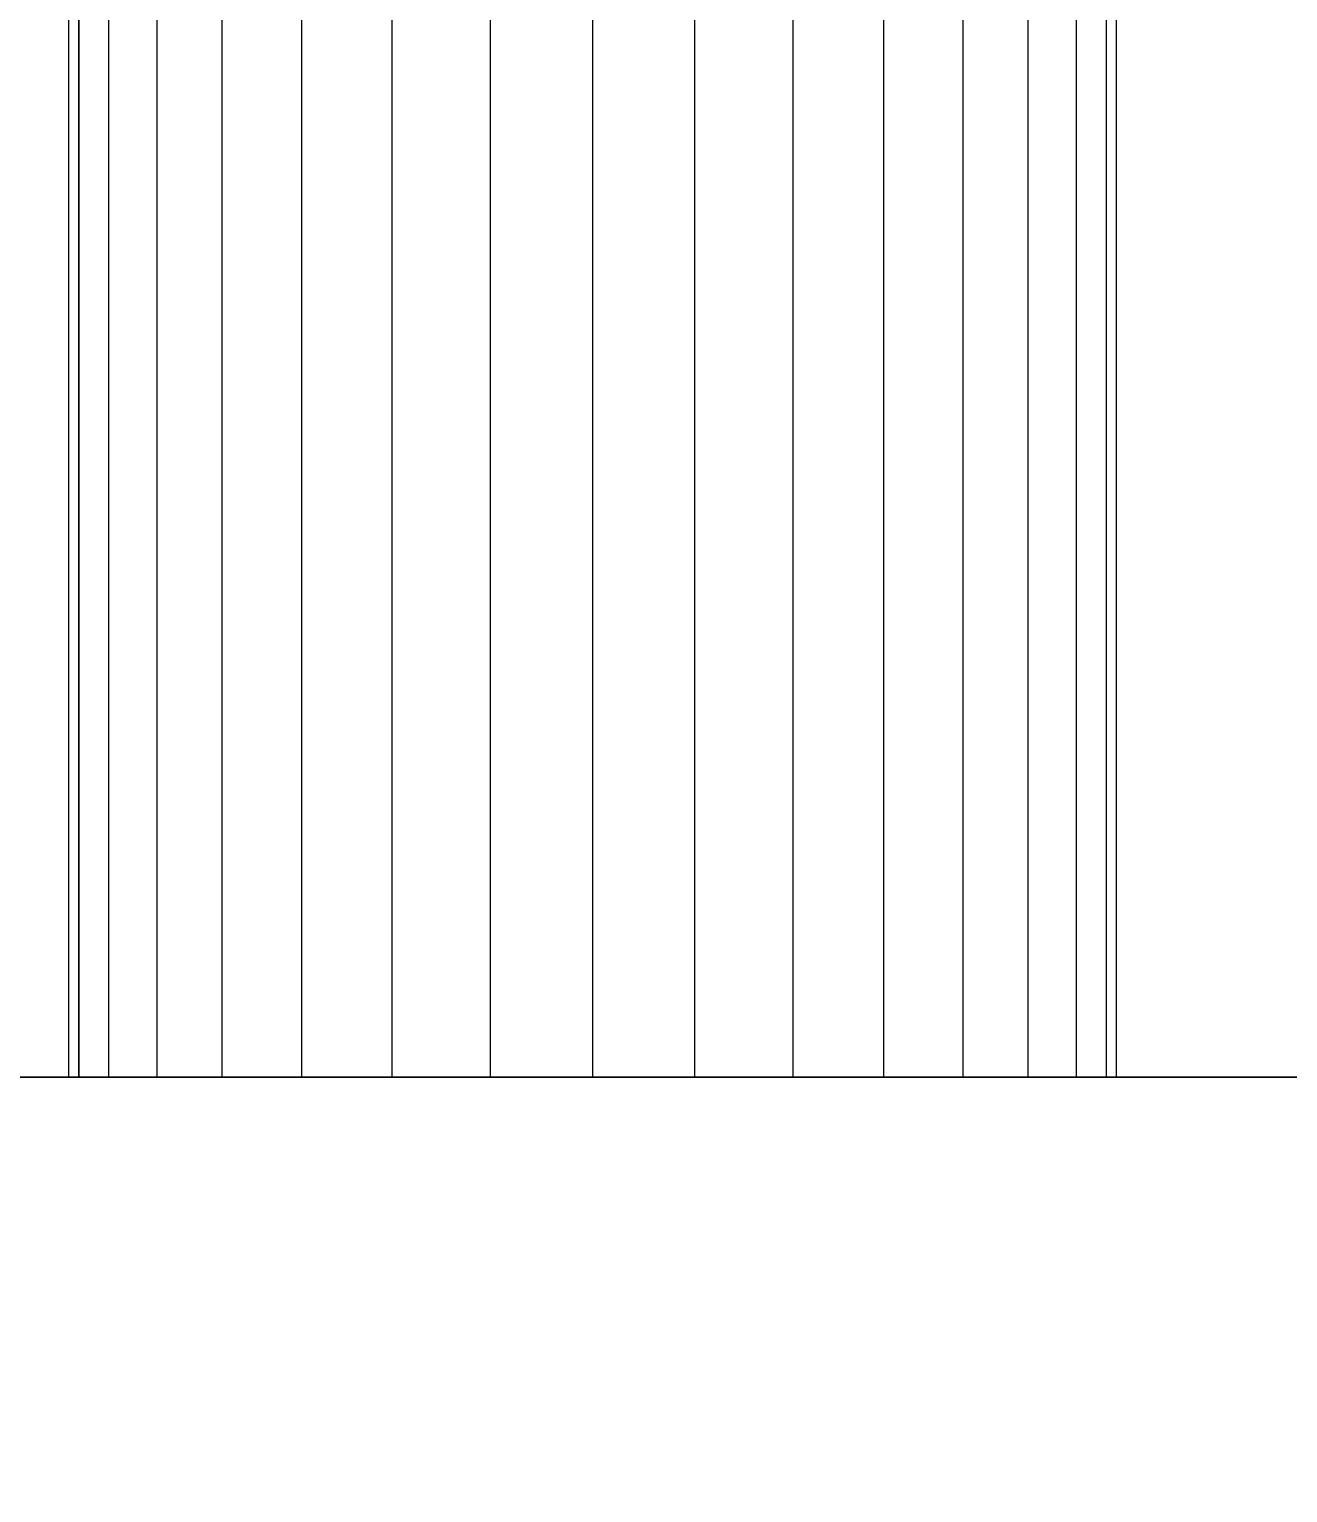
# Model space of a CAD drawing. Header units: millimetres. Extents: x -21672 to 8019, y 3751 to 17279.
# Drawn here: x -12955.1 to -12907.5, y 14411.1 to 14466.3 of the extents above; entities that cross this region are included whole.
import ezdxf

# ---------------------------------------------------------------- set-up
doc = ezdxf.new("R2010")
doc.units = ezdxf.units.MM
for name, color, linetype, lineweight in [('A-ANNO-DIMS', 211, 'Continuous', 9), ('A-ANNO-DIMS-50', 211, 'Continuous', 9), ('A-GENM', 13, 'Continuous', 18)]:
    doc.layers.add(name, color=color, linetype=linetype, lineweight=lineweight)
doc.styles.add('Arial', font='arial.ttf', dxfattribs={"height": 125})
doc.dimstyles.new('Diagonal_-_2_5mm_Arial', dxfattribs={"dimscale": 304.8, "dimtxt": 127.532425, "dimasz": 0.492126, "dimexe": 0.393701, "dimexo": 0.246063, "dimgap": 0.287073, "dimtad": 1, "dimdec": 0, "dimzin": 0, "dimdsep": 46, "dimtxsty": 'Arial', "dimblk1": 'OBLIQUE', "dimblk2": 'OBLIQUE', "dimsah": 1, "dimcen": 0.09, "dimdle": 0.393701, "dimazin": 0, "dimtfac": 1, "dimtdec": 4, "dimtix": 1, "dimtmove": 0, "dimatfit": 3, "dimfxl": 1, "dimtvp": 1, "dimtolj": 1, "dimtzin": 0, "dimarcsym": 2})

# ---------------------------------------------------------------- blocks, each defined once
blk = doc.blocks.new('Nevera de autoservicio single - Nevera de autoservicio single-466915-Level 2')
at = {"layer": 'A-GENM'}
for p, q in [((454.753, 1307.979), (454.753, -1108.896)), ((454.753, -1108.896), (454.753, 1307.979)), ((454.753, -1108.896), (454.753, 1307.979)), ((454.753, -1108.896), (454.753, 1307.979)), ((454.753, -1028.381), (454.753, 977.961)), ((454.753, -205.266), (454.753, -256.711)), ((454.753, -236.924), (255.92, -236.924)), ((454.753, -236.924), (255.92, -236.924)), ((454.753, -236.924), (255.92, -236.924)), ((454.753, -236.924), (255.92, -236.924)), ((454.753, -236.924), (255.92, -236.924)), ((454.753, -236.924), (255.92, -236.924)), ((454.753, -236.924), (255.92, -236.924)), ((454.753, -236.924), (255.92, -236.924)), ((454.753, -236.924), (255.92, -236.924)), ((454.753, -236.924), (255.92, -236.924)), ((454.753, -236.924), (255.92, -236.924)), ((454.753, -236.924), (255.92, -236.924)), ((454.753, -237.273), (454.753, -236.924)), ((454.753, -236.924), (454.753, -237.305)), ((454.753, -237.305), (454.753, -236.924)), ((454.753, -236.924), (454.753, -237.305)), ((454.753, -237.305), (454.753, -236.924)), ((454.753, -236.924), (454.753, -237.305)), ((454.753, -237.305), (454.753, -236.924)), ((454.753, -236.924), (454.753, -237.305)), ((454.753, -237.305), (454.753, -236.924)), ((454.753, -236.924), (454.753, -237.305)), ((454.753, -237.305), (454.753, -236.924)), ((454.753, -236.924), (454.753, -237.305)), ((454.753, -237.305), (454.753, -236.924)), ((454.753, -236.924), (454.753, -237.273)), ((454.753, -237.305), (454.753, -236.924)), ((454.753, -237.305), (454.753, -236.924)), ((454.753, -237.305), (454.753, -236.924)), ((454.753, -237.305), (454.753, -236.924)), ((454.753, -236.924), (454.753, -237.305)), ((454.753, -236.924), (454.753, -237.305)), ((454.753, -236.924), (454.753, -237.305)), ((454.753, -236.924), (454.753, -237.305)), ((454.753, -237.305), (454.753, -236.924)), ((454.753, -236.924), (454.753, -237.305)), ((454.753, -237.305), (255.92, -237.305)), ((454.753, -237.305), (255.92, -237.305)), ((454.753, -237.305), (255.92, -237.305)), ((454.753, -237.305), (255.92, -237.305)), ((454.753, -237.305), (255.92, -237.305)), ((454.753, -237.305), (255.92, -237.305)), ((454.753, -237.305), (255.92, -237.305)), ((454.753, -237.305), (255.92, -237.305)), ((454.753, -237.305), (255.92, -237.305)), ((454.753, -237.305), (255.92, -237.305)), ((454.753, -237.305), (255.92, -237.305)), ((454.753, -237.305), (255.92, -237.305)), ((454.753, -237.305), (255.92, -237.305)), ((454.753, -237.305), (255.92, -237.305)), ((454.753, -237.305), (255.92, -237.305)), ((454.753, -237.305), (255.92, -237.305)), ((454.753, -237.305), (255.92, -237.305)), ((454.753, -237.305), (255.92, -237.305)), ((454.753, -237.305), (255.92, -237.305)), ((454.753, -237.305), (255.92, -237.305)), ((454.753, -237.305), (255.92, -237.305)), ((454.753, -237.305), (255.92, -237.305)), ((454.753, -237.305), (255.92, -237.305)), ((454.753, -237.305), (255.92, -237.305)), ((454.753, -237.273), (454.753, -237.305)), ((454.753, -237.273), (454.753, -237.305)), ((454.753, -238.431), (454.753, -237.305)), ((454.753, -237.305), (454.753, -238.431)), ((454.753, -238.431), (454.753, -237.305)), ((454.753, -237.305), (454.753, -238.431)), ((454.753, -238.431), (454.753, -237.305)), ((454.753, -237.305), (454.753, -238.431)), ((454.753, -238.431), (454.753, -237.305)), ((454.753, -237.305), (454.753, -238.431)), ((454.753, -238.431), (454.753, -237.305)), ((454.753, -237.305), (454.753, -238.431)), ((454.753, -238.431), (454.753, -237.305)), ((454.753, -237.305), (454.753, -238.431)), ((454.753, -238.431), (454.753, -237.305)), ((454.753, -238.431), (454.753, -237.305)), ((454.753, -238.431), (454.753, -237.305)), ((454.753, -238.431), (454.753, -237.305)), ((454.753, -238.431), (454.753, -237.305)), ((454.753, -238.431), (454.753, -237.305)), ((454.753, -238.431), (454.753, -237.305)), ((454.753, -238.431), (454.753, -237.305)), ((454.753, -238.431), (454.753, -237.305)), ((454.753, -238.431), (454.753, -237.305)), ((454.753, -238.431), (454.753, -237.305)), ((454.753, -238.431), (454.753, -237.305)), ((454.753, -238.431), (255.92, -238.431)), ((454.753, -238.431), (255.92, -238.431)), ((454.753, -238.431), (255.92, -238.431)), ((454.753, -238.431), (255.92, -238.431)), ((454.753, -238.431), (255.92, -238.431)), ((454.753, -238.431), (255.92, -238.431)), ((454.753, -238.431), (255.92, -238.431)), ((454.753, -238.431), (255.92, -238.431)), ((454.753, -238.431), (255.92, -238.431)), ((454.753, -238.431), (255.92, -238.431)), ((454.753, -238.431), (255.92, -238.431)), ((454.753, -238.431), (255.92, -238.431)), ((454.753, -238.431), (255.92, -238.431)), ((454.753, -238.431), (255.92, -238.431)), ((454.753, -238.431), (255.92, -238.431)), ((454.753, -238.431), (255.92, -238.431)), ((454.753, -238.431), (255.92, -238.431)), ((454.753, -238.431), (255.92, -238.431)), ((454.753, -238.431), (255.92, -238.431)), ((454.753, -238.431), (255.92, -238.431)), ((454.753, -238.431), (255.92, -238.431)), ((454.753, -238.431), (255.92, -238.431)), ((454.753, -238.431), (255.92, -238.431)), ((454.753, -238.431), (255.92, -238.431)), ((454.753, -240.259), (454.753, -238.431)), ((454.753, -238.431), (454.753, -240.259)), ((454.753, -240.259), (454.753, -238.431)), ((454.753, -238.431), (454.753, -240.259)), ((454.753, -240.259), (454.753, -238.431)), ((454.753, -238.431), (454.753, -240.259)), ((454.753, -240.259), (454.753, -238.431)), ((454.753, -238.431), (454.753, -240.259)), ((454.753, -240.259), (454.753, -238.431)), ((454.753, -238.431), (454.753, -240.259)), ((454.753, -240.259), (454.753, -238.431)), ((454.753, -238.431), (454.753, -240.259)), ((454.753, -240.259), (454.753, -238.431)), ((454.753, -240.259), (454.753, -238.431)), ((454.753, -240.259), (454.753, -238.431)), ((454.753, -240.259), (454.753, -238.431)), ((454.753, -240.259), (454.753, -238.431)), ((454.753, -240.259), (454.753, -238.431)), ((454.753, -240.259), (454.753, -238.431)), ((454.753, -240.259), (454.753, -238.431)), ((454.753, -240.259), (454.753, -238.431)), ((454.753, -240.259), (454.753, -238.431)), ((454.753, -240.259), (454.753, -238.431)), ((454.753, -240.259), (454.753, -238.431)), ((454.753, -240.259), (255.92, -240.259)), ((454.753, -240.259), (255.92, -240.259)), ((454.753, -240.259), (255.92, -240.259)), ((454.753, -240.259), (255.92, -240.259)), ((454.753, -240.259), (255.92, -240.259)), ((454.753, -240.259), (255.92, -240.259)), ((454.753, -240.259), (255.92, -240.259)), ((454.753, -240.259), (255.92, -240.259)), ((454.753, -240.259), (255.92, -240.259)), ((454.753, -240.259), (255.92, -240.259)), ((454.753, -240.259), (255.92, -240.259)), ((454.753, -240.259), (255.92, -240.259)), ((454.753, -240.259), (255.92, -240.259)), ((454.753, -240.259), (255.92, -240.259)), ((454.753, -240.259), (255.92, -240.259)), ((454.753, -240.259), (255.92, -240.259)), ((454.753, -240.259), (255.92, -240.259)), ((454.753, -240.259), (255.92, -240.259)), ((454.753, -240.259), (255.92, -240.259)), ((454.753, -240.259), (255.92, -240.259)), ((454.753, -240.259), (255.92, -240.259)), ((454.753, -240.259), (255.92, -240.259)), ((454.753, -240.259), (255.92, -240.259)), ((454.753, -240.259), (255.92, -240.259)), ((454.753, -242.72), (454.753, -240.259)), ((454.753, -240.259), (454.753, -242.72)), ((454.753, -242.72), (454.753, -240.259)), ((454.753, -240.259), (454.753, -242.72)), ((454.753, -242.72), (454.753, -240.259)), ((454.753, -240.259), (454.753, -242.72)), ((454.753, -242.72), (454.753, -240.259)), ((454.753, -240.259), (454.753, -242.72)), ((454.753, -242.72), (454.753, -240.259)), ((454.753, -240.259), (454.753, -242.72)), ((454.753, -242.72), (454.753, -240.259)), ((454.753, -240.259), (454.753, -242.72)), ((454.753, -242.72), (454.753, -240.259)), ((454.753, -242.72), (454.753, -240.259)), ((454.753, -242.72), (454.753, -240.259)), ((454.753, -242.72), (454.753, -240.259)), ((454.753, -242.72), (454.753, -240.259)), ((454.753, -242.72), (454.753, -240.259)), ((454.753, -242.72), (454.753, -240.259)), ((454.753, -242.72), (454.753, -240.259)), ((454.753, -242.72), (454.753, -240.259)), ((454.753, -242.72), (454.753, -240.259)), ((454.753, -242.72), (454.753, -240.259)), ((454.753, -242.72), (454.753, -240.259)), ((454.753, -242.72), (255.92, -242.72)), ((454.753, -242.72), (255.92, -242.72)), ((454.753, -242.72), (255.92, -242.72)), ((454.753, -242.72), (255.92, -242.72)), ((454.753, -242.72), (255.92, -242.72)), ((454.753, -242.72), (255.92, -242.72)), ((454.753, -242.72), (255.92, -242.72)), ((454.753, -242.72), (255.92, -242.72)), ((454.753, -242.72), (255.92, -242.72)), ((454.753, -242.72), (255.92, -242.72)), ((454.753, -242.72), (255.92, -242.72)), ((454.753, -242.72), (255.92, -242.72)), ((454.753, -242.72), (255.92, -242.72)), ((454.753, -242.72), (255.92, -242.72)), ((454.753, -242.72), (255.92, -242.72)), ((454.753, -242.72), (255.92, -242.72)), ((454.753, -242.72), (255.92, -242.72)), ((454.753, -242.72), (255.92, -242.72)), ((454.753, -242.72), (255.92, -242.72)), ((454.753, -242.72), (255.92, -242.72)), ((454.753, -242.72), (255.92, -242.72)), ((454.753, -242.72), (255.92, -242.72)), ((454.753, -242.72), (255.92, -242.72)), ((454.753, -242.72), (255.92, -242.72)), ((454.753, -245.718), (454.753, -242.72)), ((454.753, -242.72), (454.753, -245.718)), ((454.753, -245.718), (454.753, -242.72)), ((454.753, -242.72), (454.753, -245.718)), ((454.753, -245.718), (454.753, -242.72)), ((454.753, -242.72), (454.753, -245.718)), ((454.753, -245.718), (454.753, -242.72)), ((454.753, -242.72), (454.753, -245.718)), ((454.753, -245.718), (454.753, -242.72)), ((454.753, -242.72), (454.753, -245.718)), ((454.753, -245.718), (454.753, -242.72)), ((454.753, -242.72), (454.753, -245.718)), ((454.753, -245.718), (454.753, -242.72)), ((454.753, -245.718), (454.753, -242.72)), ((454.753, -245.718), (454.753, -242.72)), ((454.753, -245.718), (454.753, -242.72)), ((454.753, -245.718), (454.753, -242.72)), ((454.753, -245.718), (454.753, -242.72)), ((454.753, -245.718), (454.753, -242.72)), ((454.753, -245.718), (454.753, -242.72)), ((454.753, -245.718), (454.753, -242.72)), ((454.753, -245.718), (454.753, -242.72)), ((454.753, -245.718), (454.753, -242.72)), ((454.753, -245.718), (454.753, -242.72)), ((454.753, -245.718), (255.92, -245.718)), ((454.753, -245.718), (255.92, -245.718)), ((454.753, -245.718), (255.92, -245.718)), ((454.753, -245.718), (255.92, -245.718)), ((454.753, -245.718), (255.92, -245.718)), ((454.753, -245.718), (255.92, -245.718)), ((454.753, -245.718), (255.92, -245.718)), ((454.753, -245.718), (255.92, -245.718)), ((454.753, -245.718), (255.92, -245.718)), ((454.753, -245.718), (255.92, -245.718)), ((454.753, -245.718), (255.92, -245.718)), ((454.753, -245.718), (255.92, -245.718)), ((454.753, -245.718), (255.92, -245.718)), ((454.753, -245.718), (255.92, -245.718)), ((454.753, -245.718), (255.92, -245.718)), ((454.753, -245.718), (255.92, -245.718)), ((454.753, -245.718), (255.92, -245.718)), ((454.753, -245.718), (255.92, -245.718)), ((454.753, -245.718), (255.92, -245.718)), ((454.753, -245.718), (255.92, -245.718)), ((454.753, -245.718), (255.92, -245.718)), ((454.753, -245.718), (255.92, -245.718)), ((454.753, -245.718), (255.92, -245.718)), ((454.753, -245.718), (255.92, -245.718)), ((454.753, -249.139), (454.753, -245.718)), ((454.753, -245.718), (454.753, -249.139)), ((454.753, -249.139), (454.753, -245.718)), ((454.753, -245.718), (454.753, -249.139)), ((454.753, -249.139), (454.753, -245.718)), ((454.753, -245.718), (454.753, -249.139)), ((454.753, -249.139), (454.753, -245.718)), ((454.753, -245.718), (454.753, -249.139)), ((454.753, -249.139), (454.753, -245.718)), ((454.753, -245.718), (454.753, -249.139)), ((454.753, -249.139), (454.753, -245.718)), ((454.753, -245.718), (454.753, -249.139)), ((454.753, -249.139), (454.753, -245.718)), ((454.753, -249.139), (454.753, -245.718)), ((454.753, -249.139), (454.753, -245.718)), ((454.753, -249.139), (454.753, -245.718)), ((454.753, -249.139), (454.753, -245.718)), ((454.753, -249.139), (454.753, -245.718)), ((454.753, -249.139), (454.753, -245.718)), ((454.753, -249.139), (454.753, -245.718)), ((454.753, -249.139), (454.753, -245.718)), ((454.753, -249.139), (454.753, -245.718)), ((454.753, -249.139), (454.753, -245.718)), ((454.753, -249.139), (454.753, -245.718)), ((454.753, -249.139), (255.92, -249.139)), ((454.753, -249.139), (255.92, -249.139)), ((454.753, -249.139), (255.92, -249.139)), ((454.753, -249.139), (255.92, -249.139)), ((454.753, -249.139), (255.92, -249.139)), ((454.753, -249.139), (255.92, -249.139)), ((454.753, -249.139), (255.92, -249.139)), ((454.753, -249.139), (255.92, -249.139)), ((454.753, -249.139), (255.92, -249.139)), ((454.753, -249.139), (255.92, -249.139)), ((454.753, -249.139), (255.92, -249.139)), ((454.753, -249.139), (255.92, -249.139)), ((454.753, -249.139), (255.92, -249.139)), ((454.753, -249.139), (255.92, -249.139)), ((454.753, -249.139), (255.92, -249.139)), ((454.753, -249.139), (255.92, -249.139)), ((454.753, -249.139), (255.92, -249.139)), ((454.753, -249.139), (255.92, -249.139)), ((454.753, -249.139), (255.92, -249.139)), ((454.753, -249.139), (255.92, -249.139)), ((454.753, -249.139), (255.92, -249.139)), ((454.753, -249.139), (255.92, -249.139)), ((454.753, -249.139), (255.92, -249.139)), ((454.753, -249.139), (255.92, -249.139)), ((454.753, -252.851), (454.753, -249.139)), ((454.753, -249.139), (454.753, -252.851)), ((454.753, -252.851), (454.753, -249.139)), ((454.753, -249.139), (454.753, -252.851)), ((454.753, -252.851), (454.753, -249.139)), ((454.753, -249.139), (454.753, -252.851)), ((454.753, -252.851), (454.753, -249.139)), ((454.753, -249.139), (454.753, -252.851)), ((454.753, -252.851), (454.753, -249.139)), ((454.753, -249.139), (454.753, -252.851)), ((454.753, -252.851), (454.753, -249.139)), ((454.753, -249.139), (454.753, -252.851)), ((454.753, -252.851), (454.753, -249.139)), ((454.753, -252.851), (454.753, -249.139)), ((454.753, -252.851), (454.753, -249.139)), ((454.753, -252.851), (454.753, -249.139)), ((454.753, -252.851), (454.753, -249.139)), ((454.753, -252.851), (454.753, -249.139)), ((454.753, -252.851), (454.753, -249.139)), ((454.753, -252.851), (454.753, -249.139)), ((454.753, -252.851), (454.753, -249.139)), ((454.753, -252.851), (454.753, -249.139)), ((454.753, -252.851), (454.753, -249.139)), ((454.753, -252.851), (454.753, -249.139)), ((454.753, -252.851), (255.92, -252.851)), ((454.753, -252.851), (255.92, -252.851)), ((454.753, -252.851), (255.92, -252.851)), ((454.753, -252.851), (255.92, -252.851)), ((454.753, -252.851), (255.92, -252.851)), ((454.753, -252.851), (255.92, -252.851)), ((454.753, -252.851), (255.92, -252.851)), ((454.753, -252.851), (255.92, -252.851)), ((454.753, -252.851), (255.92, -252.851)), ((454.753, -252.851), (255.92, -252.851)), ((454.753, -252.851), (255.92, -252.851)), ((454.753, -252.851), (255.92, -252.851)), ((454.753, -252.851), (255.92, -252.851)), ((454.753, -252.851), (255.92, -252.851)), ((454.753, -252.851), (255.92, -252.851)), ((454.753, -252.851), (255.92, -252.851)), ((454.753, -252.851), (255.92, -252.851)), ((454.753, -252.851), (255.92, -252.851)), ((454.753, -252.851), (255.92, -252.851)), ((454.753, -252.851), (255.92, -252.851)), ((454.753, -252.851), (255.92, -252.851)), ((454.753, -252.851), (255.92, -252.851)), ((454.753, -252.851), (255.92, -252.851)), ((454.753, -252.851), (255.92, -252.851)), ((454.753, -256.711), (454.753, -252.851)), ((454.753, -252.851), (454.753, -256.711)), ((454.753, -256.711), (454.753, -252.851)), ((454.753, -252.851), (454.753, -256.711)), ((454.753, -256.711), (454.753, -252.851)), ((454.753, -252.851), (454.753, -256.711)), ((454.753, -256.711), (454.753, -252.851)), ((454.753, -252.851), (454.753, -256.711)), ((454.753, -256.711), (454.753, -252.851)), ((454.753, -252.851), (454.753, -256.711)), ((454.753, -256.711), (454.753, -252.851)), ((454.753, -252.851), (454.753, -256.711)), ((454.753, -256.711), (454.753, -252.851)), ((454.753, -256.711), (454.753, -252.851)), ((454.753, -256.711), (454.753, -252.851)), ((454.753, -256.711), (454.753, -252.851)), ((454.753, -256.711), (454.753, -252.851)), ((454.753, -256.711), (454.753, -252.851)), ((454.753, -256.711), (454.753, -252.851)), ((454.753, -256.711), (454.753, -252.851)), ((454.753, -256.711), (454.753, -252.851)), ((454.753, -256.711), (454.753, -252.851)), ((454.753, -256.711), (454.753, -252.851)), ((454.753, -256.711), (454.753, -252.851)), ((454.753, -256.711), (255.92, -256.711)), ((454.753, -256.711), (255.92, -256.711)), ((454.753, -256.711), (255.92, -256.711)), ((454.753, -256.711), (255.92, -256.711)), ((454.753, -256.711), (255.92, -256.711)), ((454.753, -256.711), (255.92, -256.711)), ((454.753, -256.711), (255.92, -256.711)), ((454.753, -256.711), (255.92, -256.711)), ((454.753, -256.711), (255.92, -256.711)), ((454.753, -256.711), (255.92, -256.711)), ((454.753, -256.711), (255.92, -256.711)), ((454.753, -256.711), (255.92, -256.711)), ((454.753, -256.711), (255.92, -256.711)), ((454.753, -256.711), (255.92, -256.711)), ((454.753, -256.711), (255.92, -256.711)), ((454.753, -256.711), (255.92, -256.711)), ((454.753, -256.711), (255.92, -256.711)), ((454.753, -256.711), (255.92, -256.711)), ((454.753, -256.711), (255.92, -256.711)), ((454.753, -256.711), (255.92, -256.711)), ((454.753, -256.711), (255.92, -256.711)), ((454.753, -256.711), (255.92, -256.711)), ((454.753, -256.711), (255.92, -256.711)), ((454.753, -256.711), (255.92, -256.711)), ((454.753, -260.571), (454.753, -256.711)), ((454.753, -256.711), (454.753, -260.571)), ((454.753, -260.571), (454.753, -256.711)), ((454.753, -256.711), (454.753, -260.571)), ((454.753, -260.571), (454.753, -256.711)), ((454.753, -256.711), (454.753, -260.571)), ((454.753, -260.571), (454.753, -256.711)), ((454.753, -256.711), (454.753, -260.571)), ((454.753, -260.571), (454.753, -256.711)), ((454.753, -256.711), (454.753, -260.571)), ((454.753, -260.571), (454.753, -256.711)), ((454.753, -256.711), (454.753, -260.571)), ((454.753, -308.155), (454.753, -256.711)), ((454.753, -256.711), (454.753, -260.571)), ((454.753, -256.711), (454.753, -260.571)), ((454.753, -256.711), (454.753, -260.571)), ((454.753, -256.711), (454.753, -260.571)), ((454.753, -260.571), (454.753, -256.711)), ((454.753, -260.571), (454.753, -256.711)), ((454.753, -256.711), (454.753, -260.571)), ((454.753, -256.711), (454.753, -260.571)), ((454.753, -256.711), (454.753, -260.571)), ((454.753, -256.711), (454.753, -260.571)), ((454.753, -256.711), (454.753, -260.571)), ((454.753, -256.711), (454.753, -260.571)), ((454.753, -260.571), (255.92, -260.571)), ((454.753, -260.571), (255.92, -260.571)), ((454.753, -260.571), (255.92, -260.571)), ((454.753, -260.571), (255.92, -260.571)), ((454.753, -260.571), (255.92, -260.571)), ((454.753, -260.571), (255.92, -260.571)), ((454.753, -260.571), (255.92, -260.571)), ((454.753, -260.571), (255.92, -260.571)), ((454.753, -260.571), (255.92, -260.571)), ((454.753, -260.571), (255.92, -260.571)), ((454.753, -260.571), (255.92, -260.571)), ((454.753, -260.571), (255.92, -260.571)), ((454.753, -260.571), (255.92, -260.571)), ((454.753, -260.571), (255.92, -260.571)), ((454.753, -260.571), (255.92, -260.571)), ((454.753, -260.571), (255.92, -260.571)), ((454.753, -260.571), (255.92, -260.571)), ((454.753, -260.571), (255.92, -260.571)), ((454.753, -260.571), (255.92, -260.571)), ((454.753, -260.571), (255.92, -260.571)), ((454.753, -260.571), (255.92, -260.571)), ((454.753, -260.571), (255.92, -260.571)), ((454.753, -260.571), (255.92, -260.571)), ((454.753, -260.571), (255.92, -260.571)), ((454.753, -264.283), (454.753, -260.571)), ((454.753, -260.571), (454.753, -264.283)), ((454.753, -264.283), (454.753, -260.571)), ((454.753, -260.571), (454.753, -264.283)), ((454.753, -264.283), (454.753, -260.571)), ((454.753, -260.571), (454.753, -264.283)), ((454.753, -264.283), (454.753, -260.571)), ((454.753, -260.571), (454.753, -264.283)), ((454.753, -264.283), (454.753, -260.571)), ((454.753, -260.571), (454.753, -264.283)), ((454.753, -264.283), (454.753, -260.571)), ((454.753, -260.571), (454.753, -264.283)), ((454.753, -260.571), (454.753, -264.283)), ((454.753, -260.571), (454.753, -264.283)), ((454.753, -260.571), (454.753, -264.283)), ((454.753, -260.571), (454.753, -264.283)), ((454.753, -260.571), (454.753, -264.283)), ((454.753, -260.571), (454.753, -264.283)), ((454.753, -260.571), (454.753, -264.283)), ((454.753, -260.571), (454.753, -264.283)), ((454.753, -260.571), (454.753, -264.283)), ((454.753, -260.571), (454.753, -264.283)), ((454.753, -260.571), (454.753, -264.283)), ((454.753, -260.571), (454.753, -264.283)), ((454.753, -264.283), (255.92, -264.283)), ((454.753, -264.283), (255.92, -264.283)), ((454.753, -264.283), (255.92, -264.283)), ((454.753, -264.283), (255.92, -264.283)), ((454.753, -264.283), (255.92, -264.283)), ((454.753, -264.283), (255.92, -264.283)), ((454.753, -264.283), (255.92, -264.283)), ((454.753, -264.283), (255.92, -264.283)), ((454.753, -264.283), (255.92, -264.283)), ((454.753, -264.283), (255.92, -264.283)), ((454.753, -264.283), (255.92, -264.283)), ((454.753, -264.283), (255.92, -264.283)), ((454.753, -264.283), (255.92, -264.283)), ((454.753, -264.283), (255.92, -264.283)), ((454.753, -264.283), (255.92, -264.283)), ((454.753, -264.283), (255.92, -264.283)), ((454.753, -264.283), (255.92, -264.283)), ((454.753, -264.283), (255.92, -264.283)), ((454.753, -264.283), (255.92, -264.283)), ((454.753, -264.283), (255.92, -264.283)), ((454.753, -264.283), (255.92, -264.283)), ((454.753, -264.283), (255.92, -264.283)), ((454.753, -264.283), (255.92, -264.283)), ((454.753, -264.283), (255.92, -264.283)), ((454.753, -267.703), (454.753, -264.283)), ((454.753, -264.283), (454.753, -267.703)), ((454.753, -267.703), (454.753, -264.283)), ((454.753, -264.283), (454.753, -267.703)), ((454.753, -267.703), (454.753, -264.283)), ((454.753, -264.283), (454.753, -267.703)), ((454.753, -267.703), (454.753, -264.283)), ((454.753, -264.283), (454.753, -267.703)), ((454.753, -267.703), (454.753, -264.283)), ((454.753, -264.283), (454.753, -267.703)), ((454.753, -267.703), (454.753, -264.283)), ((454.753, -264.283), (454.753, -267.703)), ((454.753, -264.283), (454.753, -267.703)), ((454.753, -264.283), (454.753, -267.703)), ((454.753, -264.283), (454.753, -267.703)), ((454.753, -264.283), (454.753, -267.703)), ((454.753, -264.283), (454.753, -267.703)), ((454.753, -264.283), (454.753, -267.703)), ((454.753, -264.283), (454.753, -267.703)), ((454.753, -264.283), (454.753, -267.703)), ((454.753, -264.283), (454.753, -267.703)), ((454.753, -264.283), (454.753, -267.703)), ((454.753, -264.283), (454.753, -267.703)), ((454.753, -264.283), (454.753, -267.703)), ((454.753, -267.703), (255.92, -267.703)), ((454.753, -267.703), (255.92, -267.703)), ((454.753, -267.703), (255.92, -267.703)), ((454.753, -267.703), (255.92, -267.703)), ((454.753, -267.703), (255.92, -267.703)), ((454.753, -267.703), (255.92, -267.703)), ((454.753, -267.703), (255.92, -267.703)), ((454.753, -267.703), (255.92, -267.703)), ((454.753, -267.703), (255.92, -267.703)), ((454.753, -267.703), (255.92, -267.703)), ((454.753, -267.703), (255.92, -267.703)), ((454.753, -267.703), (255.92, -267.703)), ((454.753, -267.703), (255.92, -267.703)), ((454.753, -267.703), (255.92, -267.703)), ((454.753, -267.703), (255.92, -267.703)), ((454.753, -267.703), (255.92, -267.703)), ((454.753, -267.703), (255.92, -267.703)), ((454.753, -267.703), (255.92, -267.703)), ((454.753, -267.703), (255.92, -267.703)), ((454.753, -267.703), (255.92, -267.703)), ((454.753, -267.703), (255.92, -267.703)), ((454.753, -267.703), (255.92, -267.703)), ((454.753, -267.703), (255.92, -267.703)), ((454.753, -267.703), (255.92, -267.703)), ((454.753, -270.702), (454.753, -267.703)), ((454.753, -267.703), (454.753, -270.702)), ((454.753, -270.702), (454.753, -267.703)), ((454.753, -267.703), (454.753, -270.702)), ((454.753, -270.702), (454.753, -267.703)), ((454.753, -267.703), (454.753, -270.702)), ((454.753, -270.702), (454.753, -267.703)), ((454.753, -267.703), (454.753, -270.702)), ((454.753, -270.702), (454.753, -267.703)), ((454.753, -267.703), (454.753, -270.702)), ((454.753, -270.702), (454.753, -267.703)), ((454.753, -267.703), (454.753, -270.702)), ((454.753, -267.703), (454.753, -270.702)), ((454.753, -267.703), (454.753, -270.702)), ((454.753, -267.703), (454.753, -270.702)), ((454.753, -267.703), (454.753, -270.702)), ((454.753, -267.703), (454.753, -270.702)), ((454.753, -267.703), (454.753, -270.702)), ((454.753, -267.703), (454.753, -270.702)), ((454.753, -267.703), (454.753, -270.702)), ((454.753, -267.703), (454.753, -270.702)), ((454.753, -267.703), (454.753, -270.702)), ((454.753, -267.703), (454.753, -270.702)), ((454.753, -267.703), (454.753, -270.702)), ((454.753, -270.702), (255.92, -270.702)), ((454.753, -270.702), (255.92, -270.702)), ((454.753, -270.702), (255.92, -270.702)), ((454.753, -270.702), (255.92, -270.702)), ((454.753, -270.702), (255.92, -270.702)), ((454.753, -270.702), (255.92, -270.702)), ((454.753, -270.702), (255.92, -270.702)), ((454.753, -270.702), (255.92, -270.702)), ((454.753, -270.702), (255.92, -270.702)), ((454.753, -270.702), (255.92, -270.702)), ((454.753, -270.702), (255.92, -270.702)), ((454.753, -270.702), (255.92, -270.702)), ((454.753, -270.702), (255.92, -270.702)), ((454.753, -270.702), (255.92, -270.702)), ((454.753, -270.702), (255.92, -270.702)), ((454.753, -270.702), (255.92, -270.702)), ((454.753, -270.702), (255.92, -270.702)), ((454.753, -270.702), (255.92, -270.702)), ((454.753, -270.702), (255.92, -270.702)), ((454.753, -270.702), (255.92, -270.702)), ((454.753, -270.702), (255.92, -270.702)), ((454.753, -270.702), (255.92, -270.702)), ((454.753, -270.702), (255.92, -270.702)), ((454.753, -270.702), (255.92, -270.702)), ((454.753, -273.163), (454.753, -270.702)), ((454.753, -270.702), (454.753, -273.163)), ((454.753, -273.163), (454.753, -270.702)), ((454.753, -270.702), (454.753, -273.163)), ((454.753, -273.163), (454.753, -270.702)), ((454.753, -270.702), (454.753, -273.163)), ((454.753, -273.163), (454.753, -270.702)), ((454.753, -270.702), (454.753, -273.163)), ((454.753, -273.163), (454.753, -270.702)), ((454.753, -270.702), (454.753, -273.163)), ((454.753, -273.163), (454.753, -270.702)), ((454.753, -270.702), (454.753, -273.163)), ((454.753, -270.702), (454.753, -273.163)), ((454.753, -270.702), (454.753, -273.163)), ((454.753, -270.702), (454.753, -273.163)), ((454.753, -270.702), (454.753, -273.163)), ((454.753, -270.702), (454.753, -273.163)), ((454.753, -270.702), (454.753, -273.163)), ((454.753, -270.702), (454.753, -273.163)), ((454.753, -270.702), (454.753, -273.163)), ((454.753, -270.702), (454.753, -273.163)), ((454.753, -270.702), (454.753, -273.163)), ((454.753, -270.702), (454.753, -273.163)), ((454.753, -270.702), (454.753, -273.163)), ((454.753, -273.163), (255.92, -273.163)), ((454.753, -273.163), (255.92, -273.163)), ((454.753, -273.163), (255.92, -273.163)), ((454.753, -273.163), (255.92, -273.163)), ((454.753, -273.163), (255.92, -273.163)), ((454.753, -273.163), (255.92, -273.163)), ((454.753, -273.163), (255.92, -273.163)), ((454.753, -273.163), (255.92, -273.163)), ((454.753, -273.163), (255.92, -273.163)), ((454.753, -273.163), (255.92, -273.163)), ((454.753, -273.163), (255.92, -273.163)), ((454.753, -273.163), (255.92, -273.163)), ((454.753, -273.163), (255.92, -273.163)), ((454.753, -273.163), (255.92, -273.163)), ((454.753, -273.163), (255.92, -273.163)), ((454.753, -273.163), (255.92, -273.163)), ((454.753, -273.163), (255.92, -273.163)), ((454.753, -273.163), (255.92, -273.163)), ((454.753, -273.163), (255.92, -273.163)), ((454.753, -273.163), (255.92, -273.163)), ((454.753, -273.163), (255.92, -273.163)), ((454.753, -273.163), (255.92, -273.163)), ((454.753, -273.163), (255.92, -273.163)), ((454.753, -273.163), (255.92, -273.163)), ((454.753, -274.991), (454.753, -273.163)), ((454.753, -273.163), (454.753, -274.991)), ((454.753, -274.991), (454.753, -273.163)), ((454.753, -273.163), (454.753, -274.991)), ((454.753, -274.991), (454.753, -273.163)), ((454.753, -273.163), (454.753, -274.991)), ((454.753, -274.991), (454.753, -273.163)), ((454.753, -273.163), (454.753, -274.991)), ((454.753, -274.991), (454.753, -273.163)), ((454.753, -273.163), (454.753, -274.991)), ((454.753, -274.991), (454.753, -273.163)), ((454.753, -273.163), (454.753, -274.991)), ((454.753, -273.163), (454.753, -274.991)), ((454.753, -273.163), (454.753, -274.991)), ((454.753, -273.163), (454.753, -274.991)), ((454.753, -273.163), (454.753, -274.991)), ((454.753, -273.163), (454.753, -274.991)), ((454.753, -273.163), (454.753, -274.991)), ((454.753, -273.163), (454.753, -274.991)), ((454.753, -273.163), (454.753, -274.991)), ((454.753, -273.163), (454.753, -274.991)), ((454.753, -273.163), (454.753, -274.991)), ((454.753, -273.163), (454.753, -274.991)), ((454.753, -273.163), (454.753, -274.991)), ((454.753, -274.991), (255.92, -274.991)), ((454.753, -274.991), (255.92, -274.991)), ((454.753, -274.991), (255.92, -274.991)), ((454.753, -274.991), (255.92, -274.991)), ((454.753, -274.991), (255.92, -274.991)), ((454.753, -274.991), (255.92, -274.991)), ((454.753, -274.991), (255.92, -274.991)), ((454.753, -274.991), (255.92, -274.991)), ((454.753, -274.991), (255.92, -274.991)), ((454.753, -274.991), (255.92, -274.991)), ((454.753, -274.991), (255.92, -274.991)), ((454.753, -274.991), (255.92, -274.991)), ((454.753, -274.991), (255.92, -274.991)), ((454.753, -274.991), (255.92, -274.991)), ((454.753, -274.991), (255.92, -274.991)), ((454.753, -274.991), (255.92, -274.991)), ((454.753, -274.991), (255.92, -274.991)), ((454.753, -274.991), (255.92, -274.991)), ((454.753, -274.991), (255.92, -274.991)), ((454.753, -274.991), (255.92, -274.991)), ((454.753, -274.991), (255.92, -274.991)), ((454.753, -274.991), (255.92, -274.991)), ((454.753, -274.991), (255.92, -274.991)), ((454.753, -274.991), (255.92, -274.991)), ((454.753, -276.118), (454.753, -274.991)), ((454.753, -274.991), (454.753, -276.118)), ((454.753, -276.118), (454.753, -274.991)), ((454.753, -274.991), (454.753, -276.118)), ((454.753, -276.118), (454.753, -274.991)), ((454.753, -274.991), (454.753, -276.118)), ((454.753, -276.118), (454.753, -274.991)), ((454.753, -274.991), (454.753, -276.118)), ((454.753, -276.118), (454.753, -274.991)), ((454.753, -274.991), (454.753, -276.118)), ((454.753, -276.118), (454.753, -274.991)), ((454.753, -274.991), (454.753, -276.118)), ((454.753, -274.991), (454.753, -276.118)), ((454.753, -274.991), (454.753, -276.118)), ((454.753, -274.991), (454.753, -276.118)), ((454.753, -274.991), (454.753, -276.118)), ((454.753, -274.991), (454.753, -276.118)), ((454.753, -274.991), (454.753, -276.118)), ((454.753, -274.991), (454.753, -276.118)), ((454.753, -274.991), (454.753, -276.118)), ((454.753, -274.991), (454.753, -276.118)), ((454.753, -274.991), (454.753, -276.118)), ((454.753, -274.991), (454.753, -276.118)), ((454.753, -274.991), (454.753, -276.118)), ((454.753, -276.118), (255.92, -276.118)), ((255.92, -276.118), (454.753, -276.118)), ((454.753, -276.118), (255.92, -276.118)), ((454.753, -276.118), (255.92, -276.118)), ((454.753, -276.118), (255.92, -276.118)), ((454.753, -276.118), (255.92, -276.118)), ((454.753, -276.118), (255.92, -276.118)), ((454.753, -276.118), (255.92, -276.118)), ((454.753, -276.118), (255.92, -276.118)), ((454.753, -276.118), (255.92, -276.118)), ((454.753, -276.118), (255.92, -276.118)), ((454.753, -276.118), (255.92, -276.118)), ((454.753, -276.118), (255.92, -276.118)), ((454.753, -276.118), (255.92, -276.118)), ((454.753, -276.118), (255.92, -276.118)), ((454.753, -276.118), (255.92, -276.118)), ((454.753, -276.118), (255.92, -276.118)), ((454.753, -276.118), (255.92, -276.118)), ((454.753, -276.118), (255.92, -276.118)), ((454.753, -276.118), (255.92, -276.118)), ((454.753, -276.118), (255.92, -276.118)), ((454.753, -276.118), (255.92, -276.118)), ((454.753, -276.118), (255.92, -276.118)), ((454.753, -276.118), (255.92, -276.118)), ((454.753, -276.149), (454.753, -276.118)), ((454.753, -276.118), (454.753, -276.497)), ((454.753, -276.497), (454.753, -276.118)), ((454.753, -276.118), (454.753, -276.497)), ((454.753, -276.497), (454.753, -276.118)), ((454.753, -276.118), (454.753, -276.497)), ((454.753, -276.497), (454.753, -276.118)), ((454.753, -276.118), (454.753, -276.497)), ((454.753, -276.497), (454.753, -276.118)), ((454.753, -276.118), (454.753, -276.497)), ((454.753, -276.497), (454.753, -276.118)), ((454.753, -276.118), (454.753, -276.497)), ((454.753, -276.118), (454.753, -276.497)), ((454.753, -276.149), (454.753, -276.118)), ((454.753, -276.118), (454.753, -276.497)), ((454.753, -276.118), (454.753, -276.497)), ((454.753, -276.118), (454.753, -276.497)), ((454.753, -276.118), (454.753, -276.497)), ((454.753, -276.497), (454.753, -276.118)), ((454.753, -276.497), (454.753, -276.118)), ((454.753, -276.497), (454.753, -276.118)), ((454.753, -276.497), (454.753, -276.118)), ((454.753, -276.118), (454.753, -276.497)), ((454.753, -276.497), (454.753, -276.118)), ((454.753, -276.149), (454.753, -276.497)), ((454.753, -276.497), (454.753, -276.149)), ((454.753, -276.497), (255.92, -276.497)), ((454.753, -276.497), (255.92, -276.497)), ((454.753, -276.497), (255.92, -276.497)), ((454.753, -276.497), (255.92, -276.497)), ((454.753, -276.497), (255.92, -276.497)), ((454.753, -276.497), (255.92, -276.497)), ((454.753, -276.497), (255.92, -276.497)), ((454.753, -276.497), (255.92, -276.497)), ((454.753, -276.497), (255.92, -276.497)), ((454.753, -276.497), (255.92, -276.497)), ((454.753, -276.497), (255.92, -276.497)), ((454.753, -276.497), (255.92, -276.497))]:
    blk.add_line(p, q, dxfattribs=at)
blk = doc.blocks.new('DIMBLOCK69-Level 2')
at = {"layer": 'A-ANNO-DIMS-50'}
for p, q in [((-20502.896, 17027.062), (-20502.896, 17147.062)), ((818.604, 17027.062), (818.604, 17147.062)), ((-20622.896, 17027.062), (938.604, 17027.062)), ((-20502.896, 17027.062), (-20502.896, 11836.358)), ((818.604, 17027.062), (818.604, 15341.468))]:
    blk.add_line(p, q, dxfattribs=at)
at = {"layer": 'A-ANNO-DIMS-50', "lineweight": 35}
for p, q in [((-20502.896, 17027.062), (-20427.896, 17102.062)), ((818.604, 17027.062), (893.604, 17102.062)), ((-20502.896, 17027.062), (-20577.896, 16952.062)), ((818.604, 17027.062), (743.604, 16952.062))]:
    blk.add_line(p, q, dxfattribs=at)
at = {"layer": 'A-ANNO-DIMS-50', "color": 0, "insert": (-10082.496, 17276.841), "char_height": 125, "width": 576.83897, "attachment_point": 1, "line_spacing_factor": 0.941778, "style": 'Arial'}
blk.add_mtext('21322', dxfattribs=at)
blk = doc.blocks.new('_Oblique')
at = {"color": 0, "linetype": 'ByBlock', "lineweight": -2}
blk.add_line((-0.5, -0.5), (0.5, 0.5), dxfattribs=at)

msp = doc.modelspace()

# ---------------------------------------------------------------- block references
at = {"layer": 'A-GENM', "rotation": 269.9999999999996}
msp.add_blockref('Nevera de autoservicio single - Nevera de autoservicio single-466915-Level 2', (-12677.066, 14881.508), dxfattribs=at)

# ---------------------------------------------------------------- dimensions: what is measured, and where the dimension line sits
at = {"layer": 'A-ANNO-DIMS'}
dim = msp.add_linear_dim(base=(818.6039, 17027.0619), p1=(-20502.8962, 11761.3583), p2=(818.6039, 15266.468), dimstyle='Diagonal_-_2_5mm_Arial', override={"dimpost": '<>', "dimfxl": 21607.687495}, dxfattribs=at)
dim.commit()
dim.dimension.update_dxf_attribs({"geometry": 'DIMBLOCK69-Level 2', "text_midpoint": (-9842.1461, 17178.4262)})

doc.saveas('drawing.dxf')
